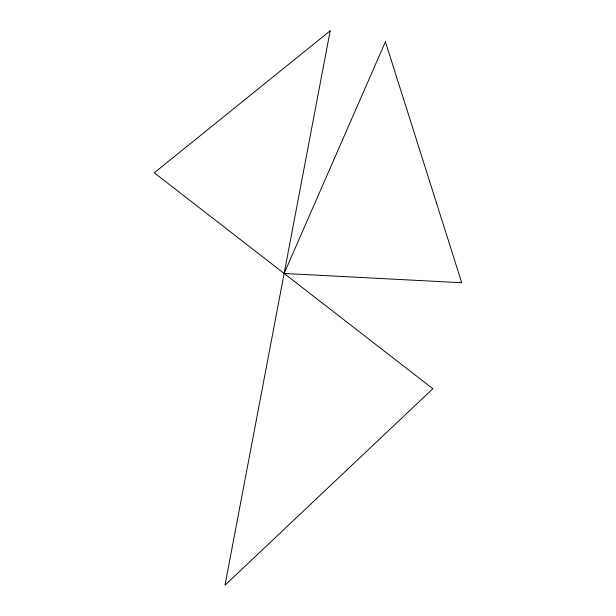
<?xml version="1.0" encoding="UTF-8"?>
<svg xmlns="http://www.w3.org/2000/svg" width="616" height="616" viewBox="0 0 616 616"><rect width="100%" height="100%" fill="white"/><g stroke="black" fill="none" stroke-linecap="round" stroke-linejoin="round"><path stroke-width="0.92" d="M330.184 30.8L224.986 585.2L432.856 388.719L154.262 172.803L330.184 30.8M385.416 41.749L284.138 273.458L461.738 282.736L385.416 41.749"/></g></svg>
